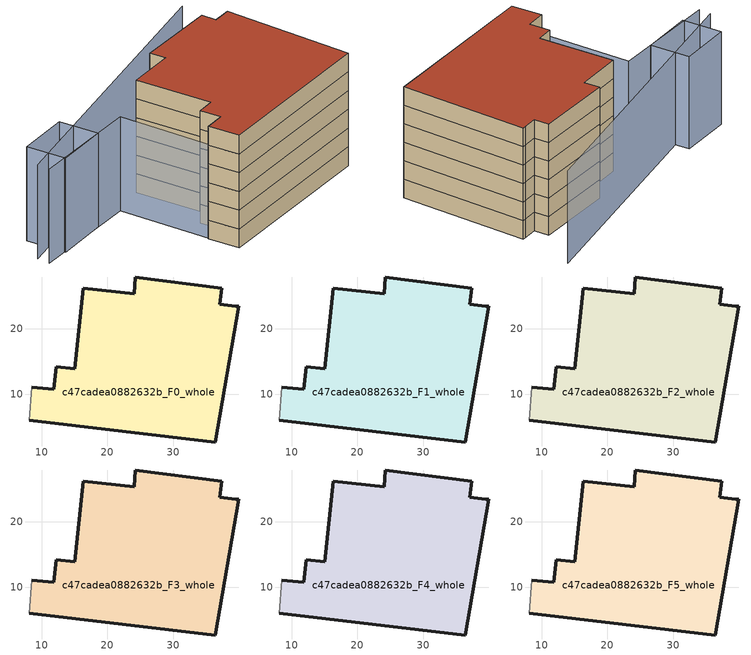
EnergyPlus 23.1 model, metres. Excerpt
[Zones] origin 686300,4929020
c47cadea0882632b_F0_whole
 floor ground (EU_floor_Construction): 37.39,26.12 37.04,23.72 39.47,23.42 39.99,23.36 36.37,2.76 8.09,6.08 8.53,11.1 11.84,10.75 12.21,14.16 15.01,13.86 16.32,26.15 24.04,25.28 24.25,27.84 z0
 wall outside (EU_wall_Construction): 8.09,6.08 36.37,2.76 39.99,23.36 39.47,23.42 37.04,23.72 37.39,26.12 24.25,27.84 24.04,25.28 16.32,26.15 15.01,13.86 12.21,14.16 11.84,10.75 8.53,11.1 z0:3
 wall adiabatic (EU_wall_Construction): 8.53,11.1 8.09,6.08 z0:3
c47cadea0882632b_F1_whole
 floor to c47cadea0882632b_F0_whole (EU_floor_Construction): 37.39,26.12 37.04,23.72 39.47,23.42 39.99,23.36 36.37,2.76 8.09,6.08 8.53,11.1 11.84,10.75 12.21,14.16 15.01,13.86 16.32,26.15 24.04,25.28 24.25,27.84 z3
 wall outside (EU_wall_Construction): 8.09,6.08 36.37,2.76 39.99,23.36 39.47,23.42 37.04,23.72 37.39,26.12 24.25,27.84 24.04,25.28 16.32,26.15 15.01,13.86 12.21,14.16 11.84,10.75 8.53,11.1 z3:6
 wall adiabatic (EU_wall_Construction): 8.53,11.1 8.09,6.08 z3:6
c47cadea0882632b_F2_whole
 floor to c47cadea0882632b_F1_whole (EU_floor_Construction): 37.39,26.12 37.04,23.72 39.47,23.42 39.99,23.36 36.37,2.76 8.09,6.08 8.53,11.1 11.84,10.75 12.21,14.16 15.01,13.86 16.32,26.15 24.04,25.28 24.25,27.84 z6
 wall outside (EU_wall_Construction): 8.09,6.08 36.37,2.76 39.99,23.36 39.47,23.42 37.04,23.72 37.39,26.12 24.25,27.84 24.04,25.28 16.32,26.15 15.01,13.86 12.21,14.16 11.84,10.75 8.53,11.1 z6:9
 wall adiabatic (EU_wall_Construction): 8.53,11.1 8.09,6.08 z6:9
c47cadea0882632b_F3_whole
 floor to c47cadea0882632b_F2_whole (EU_floor_Construction): 37.39,26.12 37.04,23.72 39.47,23.42 39.99,23.36 36.37,2.76 8.09,6.08 8.53,11.1 11.84,10.75 12.21,14.16 15.01,13.86 16.32,26.15 24.04,25.28 24.25,27.84 z9
 wall outside (EU_wall_Construction): 8.09,6.08 36.37,2.76 39.99,23.36 39.47,23.42 37.04,23.72 37.39,26.12 24.25,27.84 24.04,25.28 16.32,26.15 15.01,13.86 12.21,14.16 11.84,10.75 8.53,11.1 z9:12
 wall adiabatic (EU_wall_Construction): 8.53,11.1 8.09,6.08 z9:12
c47cadea0882632b_F4_whole
 floor to c47cadea0882632b_F3_whole (EU_floor_Construction): 37.39,26.12 37.04,23.72 39.47,23.42 39.99,23.36 36.37,2.76 8.09,6.08 8.53,11.1 11.84,10.75 12.21,14.16 15.01,13.86 16.32,26.15 24.04,25.28 24.25,27.84 z12
 wall outside (EU_wall_Construction): 8.09,6.08 36.37,2.76 39.99,23.36 39.47,23.42 37.04,23.72 37.39,26.12 24.25,27.84 24.04,25.28 16.32,26.15 15.01,13.86 12.21,14.16 11.84,10.75 8.53,11.1 z12:15
 wall adiabatic (EU_wall_Construction): 8.53,11.1 8.09,6.08 z12:15
c47cadea0882632b_F5_whole
 floor to c47cadea0882632b_F4_whole (EU_floor_Construction): 37.39,26.12 37.04,23.72 39.47,23.42 39.99,23.36 36.37,2.76 8.09,6.08 8.53,11.1 11.84,10.75 12.21,14.16 15.01,13.86 16.32,26.15 24.04,25.28 24.25,27.84 z15
 wall outside (EU_wall_Construction): 8.09,6.08 36.37,2.76 39.99,23.36 39.47,23.42 37.04,23.72 37.39,26.12 24.25,27.84 24.04,25.28 16.32,26.15 15.01,13.86 12.21,14.16 11.84,10.75 8.53,11.1 z15:18
 wall adiabatic (EU_wall_Construction): 8.53,11.1 8.09,6.08 z15:18
 roof outside (EU_roof_Construction): 36.37,2.76 39.99,23.36 39.47,23.42 37.04,23.72 37.39,26.12 24.25,27.84 24.04,25.28 16.32,26.15 15.01,13.86 12.21,14.16 11.84,10.75 8.53,11.1 8.09,6.08 z18
shading: -7.54,28.17 10.6,25.87 / 10.6,25.87 8.09,6.08 / 43.58,32.14 -7.09,30.17 / 4.97,26.58 -3.66,27.45 / -3.66,27.45 -3.02,33.84 / -3.02,33.84 5.61,32.97 / 5.61,32.97 4.97,26.58 z0:15
[Building]
EU S2 Campaign: North Axis=0; Terrain=City; Solar Distribution=FullExterior
[Site:Location]
Bologna: Latitude=44.5; Longitude=11.25; Time Zone=1; Elevation=37
[SizingPeriod:WeatherFileDays]
AnnualSizingPeriod: Begin Month=1; Begin Day of Month=1; End Month=12; End Day of Month=31; Day of Week for Start Day=Monday; Use Weather File Daylight Saving Period=No; Use Weather File Rain and Snow Indicators=No
[MATERIAL]
EU_InternalMass_Material: Roughness=MediumRough; Thickness=0.1; Conductivity=1; Density=1800; Specific Heat=900; Thermal Absorptance=0.9; Solar Absorptance=0.7; Visible Absorptance=0.7
[MATERIAL:NOMASS] Roughness=MediumRough; Thermal Absorptance=0.9; Solar Absorptance=0.7; Visible Absorptance=0.7
Name | Thermal Resistance
EU_wall_NoMass | 0.905828
EU_roof_NoMass | 0.37593
EU_floor_NoMass | 0.67114
[CONSTRUCTION]
EU_wall_Construction: EU_wall_NoMass
EU_roof_Construction: EU_roof_NoMass
EU_floor_Construction: EU_floor_NoMass
EU_InternalMass_Construction: EU_InternalMass_Material
[ZONE] Type=1; Multiplier=1; Ceiling Height=autocalculate; Volume=1671.1; Floor Area=autocalculate; Part of Total Floor Area=Yes
c47cadea0882632b_F0_whole; c47cadea0882632b_F1_whole; c47cadea0882632b_F2_whole; c47cadea0882632b_F3_whole; c47cadea0882632b_F4_whole; c47cadea0882632b_F5_whole
[INTERNALMASS] Construction=EU_InternalMass_Construction; Surface Area=537.937
Name | Zone or ZoneList
c47cadea0882632b_F0_whole_EU_InternalMass | c47cadea0882632b_F0_whole
c47cadea0882632b_F1_whole_EU_InternalMass | c47cadea0882632b_F1_whole
c47cadea0882632b_F2_whole_EU_InternalMass | c47cadea0882632b_F2_whole
c47cadea0882632b_F3_whole_EU_InternalMass | c47cadea0882632b_F3_whole
c47cadea0882632b_F4_whole_EU_InternalMass | c47cadea0882632b_F4_whole
c47cadea0882632b_F5_whole_EU_InternalMass | c47cadea0882632b_F5_whole
[OTHEREQUIPMENT] Fuel Type=Electricity; Design Level Calculation Method=Watts/Area; Power per Zone Floor Area=1; Fraction Latent=0; Fraction Radiant=0; Fraction Lost=0; Carbon Dioxide Generation Rate=0; EndUse Subcategory=EU_Step8_InternalGains
Name | Zone or ZoneList or Space or SpaceList | Schedule
EU_Step8_InternalGain_c47cadea0882632b_F0_whole_f000 | c47cadea0882632b_F0_whole | EU_Step8_GainSchedule_c47cadea0882632b_F0_whole_f000
EU_Step8_InternalGain_c47cadea0882632b_F1_whole_f000 | c47cadea0882632b_F1_whole | EU_Step8_GainSchedule_c47cadea0882632b_F1_whole_f000
EU_Step8_InternalGain_c47cadea0882632b_F2_whole_f000 | c47cadea0882632b_F2_whole | EU_Step8_GainSchedule_c47cadea0882632b_F2_whole_f000
EU_Step8_InternalGain_c47cadea0882632b_F3_whole_f000 | c47cadea0882632b_F3_whole | EU_Step8_GainSchedule_c47cadea0882632b_F3_whole_f000
EU_Step8_InternalGain_c47cadea0882632b_F4_whole_f000 | c47cadea0882632b_F4_whole | EU_Step8_GainSchedule_c47cadea0882632b_F4_whole_f000
EU_Step8_InternalGain_c47cadea0882632b_F5_whole_f000 | c47cadea0882632b_F5_whole | EU_Step8_GainSchedule_c47cadea0882632b_F5_whole_f000
[ZONEVENTILATION:DESIGNFLOWRATE] Schedule=EU_AlwaysOn; Design Flow Rate Calculation Method=AirChanges/Hour; Air Changes per Hour=0.73129; Ventilation Type=Natural; Fan Pressure Rise=0; Fan Total Efficiency=1; Constant Term Coefficient=1; Temperature Term Coefficient=0; Velocity Term Coefficient=0; Velocity Squared Term Coefficient=0; Minimum Indoor Temperature=-100; Maximum Indoor Temperature=100; Delta Temperature=-100; Minimum Outdoor Temperature=-100; Maximum Outdoor Temperature=100; Maximum Wind Speed=40
Name | Zone or ZoneList or Space or SpaceList
EU_ConstantAir_c47cadea0882632b_F0_whole | c47cadea0882632b_F0_whole
EU_ConstantAir_c47cadea0882632b_F1_whole | c47cadea0882632b_F1_whole
EU_ConstantAir_c47cadea0882632b_F2_whole | c47cadea0882632b_F2_whole
EU_ConstantAir_c47cadea0882632b_F3_whole | c47cadea0882632b_F3_whole
EU_ConstantAir_c47cadea0882632b_F4_whole | c47cadea0882632b_F4_whole
EU_ConstantAir_c47cadea0882632b_F5_whole | c47cadea0882632b_F5_whole
[HVACTEMPLATE:THERMOSTAT] Constant Heating Setpoint=20; Constant Cooling Setpoint=50
EU_HeatOnly_c47cadea0882632b_F0_whole; EU_HeatOnly_c47cadea0882632b_F1_whole; EU_HeatOnly_c47cadea0882632b_F2_whole; EU_HeatOnly_c47cadea0882632b_F3_whole; EU_HeatOnly_c47cadea0882632b_F4_whole; EU_HeatOnly_c47cadea0882632b_F5_whole
[HVACTEMPLATE:ZONE:IDEALLOADSAIRSYSTEM] System Availability Schedule=EU_AlwaysOn; Maximum Heating Supply Air Temperature=50; Minimum Cooling Supply Air Temperature=13; Maximum Heating Supply Air Humidity Ratio=0.0156; Minimum Cooling Supply Air Humidity Ratio=0.0077; Heating Limit=NoLimit; Cooling Limit=NoLimit; Heating Availability Schedule=EU_AlwaysOn; Cooling Availability Schedule=EU_CoolingOff; Dehumidification Control Type=ConstantSensibleHeatRatio; Cooling Sensible Heat Ratio=0.7; Dehumidification Setpoint=60; Humidification Control Type=None; Humidification Setpoint=30; Outdoor Air Method=None; Outdoor Air Flow Rate per Person=0.00944; Outdoor Air Flow Rate per Zone Floor Area=0; Outdoor Air Flow Rate per Zone=0; Demand Controlled Ventilation Type=None; Outdoor Air Economizer Type=NoEconomizer; Heat Recovery Type=None; Sensible Heat Recovery Effectiveness=0.7; Latent Heat Recovery Effectiveness=0.65
Name | Template Thermostat
c47cadea0882632b_F0_whole | EU_HeatOnly_c47cadea0882632b_F0_whole
c47cadea0882632b_F1_whole | EU_HeatOnly_c47cadea0882632b_F1_whole
c47cadea0882632b_F2_whole | EU_HeatOnly_c47cadea0882632b_F2_whole
c47cadea0882632b_F3_whole | EU_HeatOnly_c47cadea0882632b_F3_whole
c47cadea0882632b_F4_whole | EU_HeatOnly_c47cadea0882632b_F4_whole
c47cadea0882632b_F5_whole | EU_HeatOnly_c47cadea0882632b_F5_whole
[SIZING:ZONE] Zone Cooling Design Supply Air Temperature Input Method=SupplyAirTemperature; Zone Cooling Design Supply Air Temperature=13; Zone Heating Design Supply Air Temperature Input Method=SupplyAirTemperature; Zone Heating Design Supply Air Temperature=50; Zone Cooling Design Supply Air Humidity Ratio=0.008; Zone Heating Design Supply Air Humidity Ratio=0.008; Cooling Design Air Flow Method=DesignDay; Cooling Design Air Flow Rate=0; Cooling Minimum Air Flow per Zone Floor Area=0.000762; Cooling Minimum Air Flow=0; Cooling Minimum Air Flow Fraction=0.2; Heating Design Air Flow Method=DesignDay; Heating Design Air Flow Rate=0; Heating Maximum Air Flow per Zone Floor Area=0.002032; Heating Maximum Air Flow=0.141576; Heating Maximum Air Flow Fraction=0.3; Account for Dedicated Outdoor Air System=No; Dedicated Outdoor Air System Control Strategy=NeutralSupplyAir; Dedicated Outdoor Air Low Setpoint Temperature for Design=autosize; Dedicated Outdoor Air High Setpoint Temperature for Design=autosize; Zone Load Sizing Method=Sensible Load Only No Latent Load; Zone Latent Cooling Design Supply Air Humidity Ratio Input Method=HumidityRatioDifference; Zone Cooling Design Supply Air Humidity Ratio Difference=0.005; Zone Latent Heating Design Supply Air Humidity Ratio Input Method=HumidityRatioDifference; Zone Humidification Design Supply Air Humidity Ratio Difference=0.005
c47cadea0882632b_F0_whole; c47cadea0882632b_F1_whole; c47cadea0882632b_F2_whole; c47cadea0882632b_F3_whole; c47cadea0882632b_F4_whole; c47cadea0882632b_F5_whole
[SCHEDULE:CONSTANT]
Name | Hourly Value
EU_AlwaysOn | 1
EU_CoolingOff | 0
[SCHEDULE:FILE] Column Number=1; Rows to Skip at Top=0; Number of Hours of Data=8760; Column Separator=Comma; Interpolate to Timestep=No; Minutes per Item=60; Adjust Schedule for Daylight Savings=Yes
Name | File
EU_Step8_GainSchedule_c47cadea0882632b_F0_whole_f000 | ../../schedules/c47cadea0882632b/c47cadea0882632b_F0_whole_f000_gain.csv
EU_Step8_GainSchedule_c47cadea0882632b_F1_whole_f000 | ../../schedules/c47cadea0882632b/c47cadea0882632b_F1_whole_f000_gain.csv
EU_Step8_GainSchedule_c47cadea0882632b_F2_whole_f000 | ../../schedules/c47cadea0882632b/c47cadea0882632b_F2_whole_f000_gain.csv
EU_Step8_GainSchedule_c47cadea0882632b_F3_whole_f000 | ../../schedules/c47cadea0882632b/c47cadea0882632b_F3_whole_f000_gain.csv
EU_Step8_GainSchedule_c47cadea0882632b_F4_whole_f000 | ../../schedules/c47cadea0882632b/c47cadea0882632b_F4_whole_f000_gain.csv
EU_Step8_GainSchedule_c47cadea0882632b_F5_whole_f000 | ../../schedules/c47cadea0882632b/c47cadea0882632b_F5_whole_f000_gain.csv
